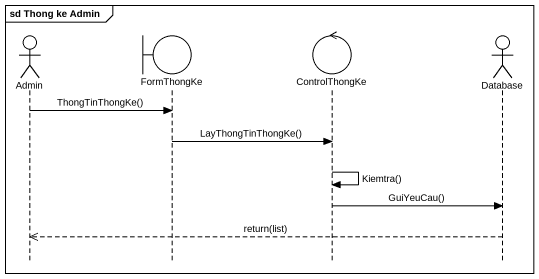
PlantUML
@startuml
mainframe sd Thong ke Admin
hide footbox
actor Admin
boundary FormThongKe
control ControlThongKe
actor "Database" as Database_

Admin -> FormThongKe : ThongTinThongKe()
FormThongKe -> ControlThongKe : LayThongTinThongKe()
ControlThongKe -> ControlThongKe : Kiemtra()
ControlThongKe -> Database_ : GuiYeuCau()
Database_ -->> Admin : return(list)
@enduml
